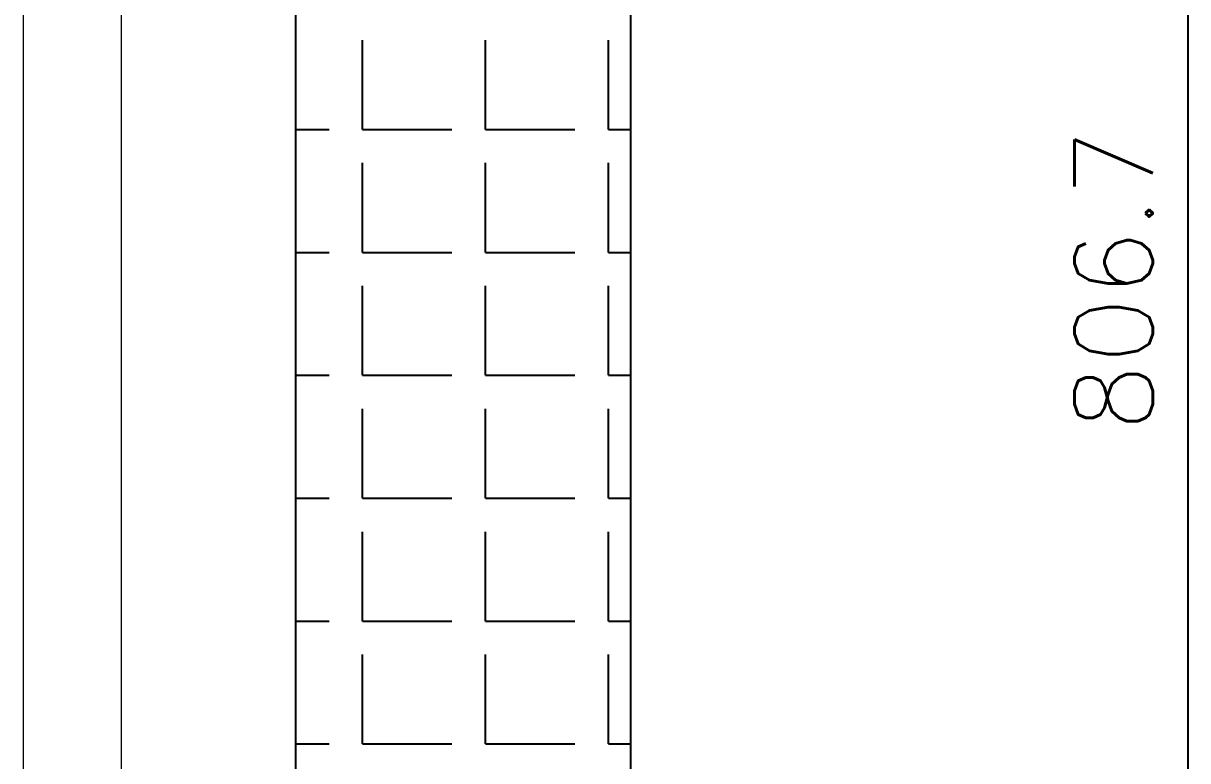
# Model space of a CAD drawing. Extents: x 3627 to 4221, y 1255 to 1675.
# Drawn here: x 4037.7 to 4089.8, y 1443.1 to 1476.1 of the extents above; entities that cross this region are included whole.
import ezdxf

# ---------------------------------------------------------------- set-up
doc = ezdxf.new("R2010")
doc.units = 0
doc.header["$LTSCALE"] = 7
doc.header["$MEASUREMENT"] = 0
doc.layers.get('0').update_dxf_attribs({"color": 2, "linetype": 'CONTINUOUS'})
doc.layers.add('D', color=2, linetype='CONTINUOUS')
doc.layers.add('HT', color=3, linetype='CONTINUOUS')
doc.styles.add('GHS', font='romans', dxfattribs={"bigfont": 'ghs'})

msp = doc.modelspace()

# ---------------------------------------------------------------- linework, layer by layer
at = {"color": 7, "linetype": 'Continuous', "lineweight": 15}
for p, q in [((4037.714, 1513.559), (4037.714, 1422.729)), ((4042.114, 1422.728), (4042.114, 1513.591))]:
    msp.add_line(p, q, dxfattribs=at)
at = {"layer": 'D'}
msp.add_line((4089.832, 1540.929), (4089.832, 1386.583), dxfattribs=at)
at = {"layer": 'HT', "ltscale": 0.5}
for p, q in [((4049.914, 1281.848), (4049.914, 1631.848)), ((4064.914, 1275.448), (4064.914, 1631.848)), ((4052.902, 1471.315), (4052.902, 1475.315)), ((4058.402, 1471.315), (4058.402, 1475.315)), ((4063.902, 1471.315), (4063.902, 1475.315)), ((4049.914, 1471.315), (4051.402, 1471.315)), ((4052.902, 1471.315), (4056.902, 1471.315)), ((4058.402, 1471.315), (4062.402, 1471.315)), ((4063.902, 1471.315), (4064.914, 1471.315)), ((4052.902, 1465.815), (4052.902, 1469.815)), ((4058.402, 1465.815), (4058.402, 1469.815)), ((4063.902, 1465.815), (4063.902, 1469.815)), ((4049.914, 1465.815), (4051.402, 1465.815)), ((4052.902, 1465.815), (4056.902, 1465.815)), ((4058.402, 1465.815), (4062.402, 1465.815)), ((4063.902, 1465.815), (4064.914, 1465.815)), ((4052.902, 1460.315), (4052.902, 1464.315)), ((4058.402, 1460.315), (4058.402, 1464.315)), ((4063.902, 1460.315), (4063.902, 1464.315)), ((4049.914, 1460.315), (4051.402, 1460.315)), ((4052.902, 1460.315), (4056.902, 1460.315)), ((4058.402, 1460.315), (4062.402, 1460.315)), ((4063.902, 1460.315), (4064.914, 1460.315)), ((4052.902, 1454.815), (4052.902, 1458.815)), ((4058.402, 1454.815), (4058.402, 1458.815)), ((4063.902, 1454.815), (4063.902, 1458.815)), ((4049.914, 1454.815), (4051.402, 1454.815)), ((4052.902, 1454.815), (4056.902, 1454.815)), ((4058.402, 1454.815), (4062.402, 1454.815)), ((4063.902, 1454.815), (4064.914, 1454.815)), ((4052.902, 1449.315), (4052.902, 1453.315)), ((4058.402, 1449.315), (4058.402, 1453.315)), ((4063.902, 1449.315), (4063.902, 1453.315)), ((4049.914, 1449.315), (4051.402, 1449.315)), ((4052.902, 1449.315), (4056.902, 1449.315)), ((4058.402, 1449.315), (4062.402, 1449.315)), ((4063.902, 1449.315), (4064.914, 1449.315)), ((4052.902, 1443.815), (4052.902, 1447.815)), ((4058.402, 1443.815), (4058.402, 1447.815)), ((4063.902, 1443.815), (4063.902, 1447.815)), ((4049.914, 1443.815), (4051.402, 1443.815)), ((4052.902, 1443.815), (4056.902, 1443.815)), ((4058.402, 1443.815), (4062.402, 1443.815)), ((4063.902, 1443.815), (4064.914, 1443.815))]:
    msp.add_line(p, q, dxfattribs=at)

# ---------------------------------------------------------------- texts
at = {"layer": 'D', "insert": (4086.519, 1464.564), "char_height": 3.5, "attachment_point": 5, "rotation": 90, "style": 'GHS'}
msp.add_mtext('\\A1;806.7', dxfattribs=at)

doc.saveas('drawing.dxf')
